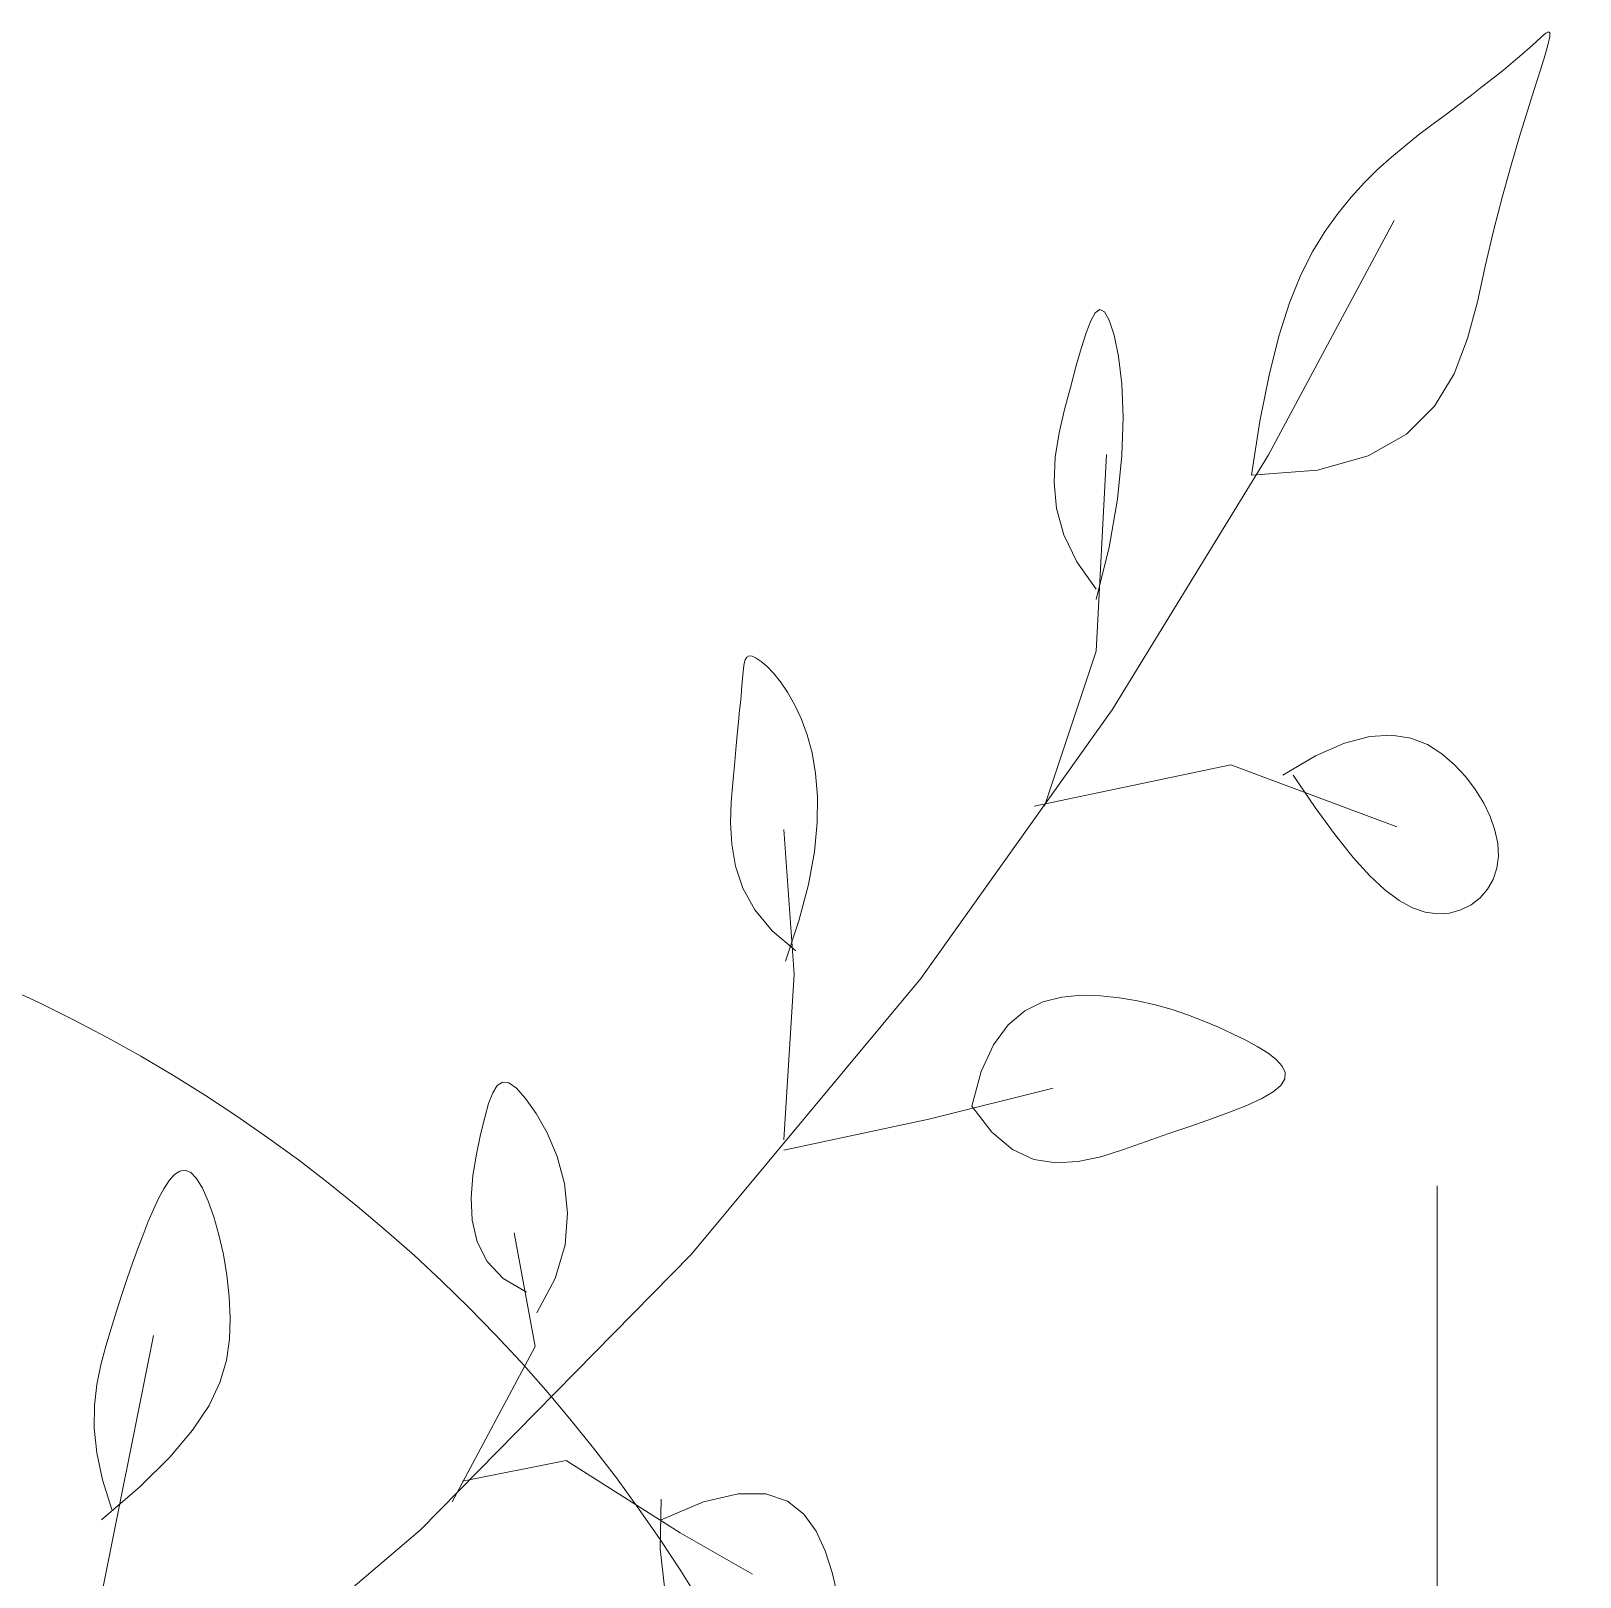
# Model space of a CAD drawing. Header units: centimetres. Extents: x -26724 to 60145, y -23645 to 6771.
# Drawn here: x -14870.78 to -14840.84, y 2006.32 to 2036.21 of the extents above; entities that cross this region are included whole.
import ezdxf

# ---------------------------------------------------------------- set-up
doc = ezdxf.new("R2010")
doc.units = ezdxf.units.CM
for name, pattern in [('AUSGEZOGEN', [0]), ('DALEKOVOD_VN', [5, 2.5, -2.5]), ('PUNKT2_S9', [0.35, 0.15, -0.1, 0, -0.1])]:
    doc.linetypes.add(name, pattern=pattern)
doc.layers.add('3.IZGLED 2', color=7, linetype='Continuous', lineweight=9, true_color=0x4a4a4a)
doc.layers.add('Moebel', color=252, linetype='PUNKT2_S9', lineweight=13)

# ---------------------------------------------------------------- blocks, each defined once
blk = doc.blocks.new('ggggt')
at = {"layer": 'Moebel', "color": 91, "linetype": 'AUSGEZOGEN', "lineweight": 18, "transparency": 33554687}
for p, q in [((1609.971, 2036.164, 13.5), (1610.024, 2036.192, 13.5)), ((1610.024, 2036.192, 13.5), (1610.052, 2036.173, 13.5)), ((1609.661, 2035.884, 13.5), (1609.788, 2036.001, 13.5)), ((1609.788, 2036.001, 13.5), (1609.891, 2036.097, 13.5)), ((1609.891, 2036.097, 13.5), (1609.971, 2036.164, 13.5)), ((1610.021, 2035.961, 13.5), (1609.962, 2035.751, 13.5)), ((1610.051, 2036.099, 13.5), (1610.021, 2035.961, 13.5)), ((1610.052, 2036.173, 13.5), (1610.051, 2036.099, 13.5)), ((1609.159, 2035.458, 13.5), (1609.345, 2035.611, 13.5)), ((1609.345, 2035.611, 13.5), (1609.513, 2035.753, 13.5)), ((1609.513, 2035.753, 13.5), (1609.661, 2035.884, 13.5)), ((1609.962, 2035.751, 13.5), (1609.872, 2035.461, 13.5)), ((1608.74, 2035.127, 13.5), (1608.956, 2035.297, 13.5)), ((1608.956, 2035.297, 13.5), (1609.159, 2035.458, 13.5)), ((1609.872, 2035.461, 13.5), (1609.756, 2035.097, 13.5)), ((1608.512, 2034.951, 13.5), (1608.74, 2035.127, 13.5)), ((1609.756, 2035.097, 13.5), (1609.62, 2034.664, 13.5)), ((1608.026, 2034.584, 13.5), (1608.273, 2034.77, 13.5)), ((1608.273, 2034.77, 13.5), (1608.512, 2034.951, 13.5)), ((1607.515, 2034.199, 13.5), (1607.773, 2034.395, 13.5)), ((1607.773, 2034.395, 13.5), (1608.026, 2034.584, 13.5)), ((1609.62, 2034.664, 13.5), (1609.467, 2034.168, 13.5)), ((1607.254, 2033.992, 13.5), (1607.515, 2034.199, 13.5)), ((1609.467, 2034.168, 13.5), (1609.305, 2033.616, 13.5)), ((1606.991, 2033.772, 13.5), (1607.254, 2033.992, 13.5)), ((1606.468, 2033.277, 13.5), (1606.729, 2033.535, 13.5)), ((1606.729, 2033.535, 13.5), (1606.991, 2033.772, 13.5)), ((1609.305, 2033.616, 13.5), (1609.138, 2033.014, 13.5)), ((1606.21, 2032.995, 13.5), (1606.468, 2033.277, 13.5)), ((1605.957, 2032.685, 13.5), (1606.21, 2032.995, 13.5)), ((1609.138, 2033.014, 13.5), (1608.971, 2032.369, 13.5)), ((1605.71, 2032.342, 13.5), (1605.957, 2032.685, 13.5)), ((1604.616, 2028.018, 13.5), (1607.041, 2032.546, 13.5)), ((1605.471, 2031.95, 13.5), (1605.71, 2032.342, 13.5)), ((1608.971, 2032.369, 13.5), (1608.81, 2031.686, 13.5)), ((1605.241, 2031.493, 13.5), (1605.471, 2031.95, 13.5)), ((1605.022, 2030.953, 13.5), (1605.241, 2031.493, 13.5)), ((1608.81, 2031.686, 13.5), (1608.652, 2030.976, 13.5)), ((1601.266, 2030.762, 13.5), (1601.354, 2030.824, 13.5)), ((1601.354, 2030.824, 13.5), (1601.443, 2030.781, 13.5)), ((1604.816, 2030.313, 13.5), (1605.022, 2030.953, 13.5)), ((1608.652, 2030.976, 13.5), (1608.463, 2030.264, 13.5)), ((1601.087, 2030.373, 13.5), (1601.178, 2030.607, 13.5)), ((1601.178, 2030.607, 13.5), (1601.266, 2030.762, 13.5)), ((1601.443, 2030.781, 13.5), (1601.535, 2030.62, 13.5)), ((1601.535, 2030.62, 13.5), (1601.629, 2030.33, 13.5)), ((1600.993, 2030.072, 13.5), (1601.087, 2030.373, 13.5)), ((1601.629, 2030.33, 13.5), (1601.714, 2029.917, 13.5)), ((1604.624, 2029.556, 13.5), (1604.816, 2030.313, 13.5)), ((1608.463, 2030.264, 13.5), (1608.199, 2029.58, 13.5)), ((1600.892, 2029.716, 13.5), (1600.993, 2030.072, 13.5)), ((1601.714, 2029.917, 13.5), (1601.777, 2029.386, 13.5)), ((1600.784, 2029.32, 13.5), (1600.892, 2029.716, 13.5)), ((1600.67, 2028.895, 13.5), (1600.784, 2029.32, 13.5)), ((1601.777, 2029.386, 13.5), (1601.804, 2028.746, 13.5)), ((1604.447, 2028.664, 13.5), (1604.624, 2029.556, 13.5)), ((1608.199, 2029.58, 13.5), (1607.82, 2028.954, 13.5)), ((1600.566, 2028.444, 13.5), (1600.67, 2028.895, 13.5)), ((1601.804, 2028.746, 13.5), (1601.782, 2028.002, 13.5)), ((1607.82, 2028.954, 13.5), (1607.281, 2028.415, 13.5)), ((1600.493, 2027.973, 13.5), (1600.566, 2028.444, 13.5)), ((1604.288, 2027.621, 13.5), (1604.447, 2028.664, 13.5)), ((1607.281, 2028.415, 13.5), (1606.541, 2027.994, 13.5)), ((1600.471, 2027.484, 13.5), (1600.493, 2027.973, 13.5)), ((1601.284, 2024.223, 13.5), (1601.485, 2028.021, 13.5)), ((1601.589, 2023.089, 13.5), (1604.616, 2028.018, 13.5)), ((1601.782, 2028.002, 13.5), (1601.697, 2027.162, 13.5)), ((1606.541, 2027.994, 13.5), (1605.558, 2027.719, 13.5)), ((1605.558, 2027.719, 13.5), (1604.288, 2027.621, 13.5)), ((1604.288, 2027.621, 13.5), (1604.288, 2027.621, 13.5)), ((1600.519, 2026.981, 13.5), (1600.471, 2027.484, 13.5)), ((1600.657, 2026.467, 13.5), (1600.519, 2026.981, 13.5)), ((1601.697, 2027.162, 13.5), (1601.535, 2026.233, 13.5)), ((1600.906, 2025.946, 13.5), (1600.657, 2026.467, 13.5)), ((1601.535, 2026.233, 13.5), (1601.284, 2025.222, 13.5)), ((1601.284, 2025.422, 13.5), (1600.906, 2025.946, 13.5)), ((1600.283, 2021.224, 13.5), (1601.284, 2024.223, 13.5)), ((1594.466, 2023.883, 13.5), (1594.48, 2023.981, 13.5)), ((1594.48, 2023.981, 13.5), (1594.501, 2024.056, 13.5)), ((1594.501, 2024.056, 13.5), (1594.531, 2024.106, 13.5)), ((1594.531, 2024.106, 13.5), (1594.574, 2024.129, 13.5)), ((1594.574, 2024.129, 13.5), (1594.632, 2024.124, 13.5)), ((1594.632, 2024.124, 13.5), (1594.71, 2024.089, 13.5)), ((1594.71, 2024.089, 13.5), (1594.807, 2024.024, 13.5)), ((1594.807, 2024.024, 13.5), (1594.922, 2023.926, 13.5)), ((1594.922, 2023.926, 13.5), (1595.049, 2023.795, 13.5)), ((1594.429, 2023.463, 13.5), (1594.443, 2023.623, 13.5)), ((1594.443, 2023.623, 13.5), (1594.454, 2023.763, 13.5)), ((1594.454, 2023.763, 13.5), (1594.466, 2023.883, 13.5)), ((1595.049, 2023.795, 13.5), (1595.183, 2023.629, 13.5)), ((1595.183, 2023.629, 13.5), (1595.32, 2023.429, 13.5)), ((1594.412, 2023.283, 13.5), (1594.429, 2023.463, 13.5)), ((1595.32, 2023.429, 13.5), (1595.453, 2023.192, 13.5)), ((1594.37, 2022.855, 13.5), (1594.392, 2023.081, 13.5)), ((1594.392, 2023.081, 13.5), (1594.412, 2023.283, 13.5)), ((1595.453, 2023.192, 13.5), (1595.58, 2022.919, 13.5)), ((1597.891, 2017.891, 13.5), (1601.589, 2023.089, 13.5)), ((1594.345, 2022.603, 13.5), (1594.37, 2022.855, 13.5)), ((1595.58, 2022.919, 13.5), (1595.694, 2022.607, 13.5)), ((1594.318, 2022.323, 13.5), (1594.345, 2022.603, 13.5)), ((1595.694, 2022.607, 13.5), (1595.791, 2022.255, 13.5)), ((1605.524, 2022.201, 13.5), (1606.081, 2022.445, 13.5)), ((1606.081, 2022.445, 13.5), (1606.569, 2022.572, 13.5)), ((1606.569, 2022.572, 13.5), (1606.994, 2022.599, 13.5)), ((1606.994, 2022.599, 13.5), (1607.363, 2022.54, 13.5)), ((1607.363, 2022.54, 13.5), (1607.684, 2022.414, 13.5)), ((1607.684, 2022.414, 13.5), (1607.964, 2022.237, 13.5)), ((1594.29, 2022.014, 13.5), (1594.318, 2022.323, 13.5)), ((1595.791, 2022.255, 13.5), (1595.861, 2021.859, 13.5)), ((1604.889, 2021.824, 13.5), (1605.524, 2022.201, 13.5)), ((1607.964, 2022.237, 13.5), (1608.21, 2022.024, 13.5)), ((1594.259, 2021.674, 13.5), (1594.29, 2022.014, 13.5)), ((1595.861, 2021.859, 13.5), (1595.898, 2021.412, 13.5)), ((1600.083, 2021.224, 13.5), (1603.888, 2022.024, 13.5)), ((1603.888, 2022.024, 13.5), (1607.092, 2020.824, 13.5)), ((1605.517, 2021.2, 13.5), (1605.089, 2021.824, 13.5)), ((1608.21, 2022.024, 13.5), (1608.428, 2021.79, 13.5)), ((1594.23, 2021.303, 13.5), (1594.259, 2021.674, 13.5)), ((1608.428, 2021.79, 13.5), (1608.617, 2021.543, 13.5)), ((1608.617, 2021.543, 13.5), (1608.775, 2021.286, 13.5)), ((1594.217, 2020.906, 13.5), (1594.23, 2021.303, 13.5)), ((1595.898, 2021.412, 13.5), (1595.892, 2020.91, 13.5)), ((1608.775, 2021.286, 13.5), (1608.9, 2021.024, 13.5)), ((1605.903, 2020.672, 13.5), (1605.517, 2021.2, 13.5)), ((1608.9, 2021.024, 13.5), (1608.99, 2020.763, 13.5)), ((1594.238, 2020.492, 13.5), (1594.217, 2020.906, 13.5)), ((1595.443, 2017.975, 13.5), (1595.243, 2020.774, 13.5)), ((1595.892, 2020.91, 13.5), (1595.836, 2020.345, 13.5)), ((1606.253, 2020.235, 13.5), (1605.903, 2020.672, 13.5)), ((1608.99, 2020.763, 13.5), (1609.043, 2020.506, 13.5)), ((1594.311, 2020.068, 13.5), (1594.238, 2020.492, 13.5)), ((1595.836, 2020.345, 13.5), (1595.72, 2019.714, 13.5)), ((1609.043, 2020.506, 13.5), (1609.056, 2020.258, 13.5)), ((1594.454, 2019.642, 13.5), (1594.311, 2020.068, 13.5)), ((1606.572, 2019.881, 13.5), (1606.253, 2020.235, 13.5)), ((1609.027, 2020.025, 13.5), (1608.956, 2019.81, 13.5)), ((1609.056, 2020.258, 13.5), (1609.027, 2020.025, 13.5)), ((1606.865, 2019.605, 13.5), (1606.572, 2019.881, 13.5)), ((1608.956, 2019.81, 13.5), (1608.846, 2019.618, 13.5)), ((1594.684, 2019.221, 13.5), (1594.454, 2019.642, 13.5)), ((1595.72, 2019.714, 13.5), (1595.537, 2019.009, 13.5)), ((1607.138, 2019.399, 13.5), (1606.865, 2019.605, 13.5)), ((1608.702, 2019.453, 13.5), (1608.529, 2019.319, 13.5)), ((1608.846, 2019.618, 13.5), (1608.702, 2019.453, 13.5)), ((1595.019, 2018.813, 13.5), (1594.684, 2019.221, 13.5)), ((1607.395, 2019.258, 13.5), (1607.138, 2019.399, 13.5)), ((1607.642, 2019.175, 13.5), (1607.395, 2019.258, 13.5)), ((1607.883, 2019.144, 13.5), (1607.642, 2019.175, 13.5)), ((1608.114, 2019.16, 13.5), (1607.883, 2019.144, 13.5)), ((1608.331, 2019.22, 13.5), (1608.114, 2019.16, 13.5)), ((1608.529, 2019.319, 13.5), (1608.331, 2019.22, 13.5)), ((1595.537, 2019.009, 13.5), (1595.277, 2018.226, 13.5)), ((1595.477, 2018.426, 13.5), (1595.019, 2018.813, 13.5)), ((1595.243, 2014.777, 13.5), (1595.443, 2017.975, 13.5)), ((1593.455, 2012.56, 13.5), (1597.891, 2017.891, 13.5)), ((1599.906, 2017.268, 13.5), (1600.254, 2017.441, 13.5)), ((1600.254, 2017.441, 13.5), (1600.62, 2017.535, 13.5)), ((1600.62, 2017.535, 13.5), (1600.995, 2017.569, 13.5)), ((1600.995, 2017.569, 13.5), (1601.368, 2017.559, 13.5)), ((1601.368, 2017.559, 13.5), (1601.731, 2017.522, 13.5)), ((1601.731, 2017.522, 13.5), (1602.084, 2017.463, 13.5)), ((1602.084, 2017.463, 13.5), (1602.424, 2017.386, 13.5)), ((1602.424, 2017.386, 13.5), (1602.751, 2017.293, 13.5)), ((1599.585, 2016.998, 13.5), (1599.906, 2017.268, 13.5)), ((1602.751, 2017.293, 13.5), (1603.065, 2017.187, 13.5)), ((1603.065, 2017.187, 13.5), (1603.365, 2017.072, 13.5)), ((1603.365, 2017.072, 13.5), (1603.65, 2016.951, 13.5)), ((1599.3, 2016.613, 13.5), (1599.585, 2016.998, 13.5)), ((1603.65, 2016.951, 13.5), (1603.921, 2016.826, 13.5)), ((1603.921, 2016.826, 13.5), (1604.175, 2016.701, 13.5)), ((1599.063, 2016.095, 13.5), (1599.3, 2016.613, 13.5)), ((1604.175, 2016.701, 13.5), (1604.405, 2016.576, 13.5)), ((1604.405, 2016.576, 13.5), (1604.604, 2016.451, 13.5)), ((1604.604, 2016.451, 13.5), (1604.764, 2016.327, 13.5)), ((1604.764, 2016.327, 13.5), (1604.877, 2016.202, 13.5)), ((1604.877, 2016.202, 13.5), (1604.935, 2016.077, 13.5)), ((1589.62, 2015.687, 13.5), (1589.708, 2015.827, 13.5)), ((1589.708, 2015.827, 13.5), (1589.809, 2015.891, 13.5)), ((1589.809, 2015.891, 13.5), (1589.931, 2015.875, 13.5)), ((1589.931, 2015.875, 13.5), (1590.077, 2015.772, 13.5)), ((1598.881, 2015.427, 13.5), (1599.063, 2016.095, 13.5)), ((1604.855, 2015.827, 13.5), (1604.705, 2015.702, 13.5)), ((1604.93, 2015.952, 13.5), (1604.855, 2015.827, 13.5)), ((1604.935, 2016.077, 13.5), (1604.93, 2015.952, 13.5)), ((1589.541, 2015.478, 13.5), (1589.62, 2015.687, 13.5)), ((1590.077, 2015.772, 13.5), (1590.254, 2015.577, 13.5)), ((1590.254, 2015.577, 13.5), (1590.461, 2015.286, 13.5)), ((1598.046, 2015.177, 13.5), (1600.449, 2015.776, 13.5)), ((1604.486, 2015.576, 13.5), (1604.208, 2015.448, 13.5)), ((1604.705, 2015.702, 13.5), (1604.486, 2015.576, 13.5)), ((1589.465, 2015.207, 13.5), (1589.541, 2015.478, 13.5)), ((1590.461, 2015.286, 13.5), (1590.675, 2014.908, 13.5)), ((1599.266, 2014.921, 13.5), (1598.881, 2015.427, 13.5)), ((1598.881, 2015.427, 13.5), (1598.881, 2015.427, 13.5)), ((1603.879, 2015.317, 13.5), (1603.51, 2015.182, 13.5)), ((1604.208, 2015.448, 13.5), (1603.879, 2015.317, 13.5)), ((1589.386, 2014.877, 13.5), (1589.465, 2015.207, 13.5)), ((1595.243, 2014.577, 13.5), (1598.046, 2015.177, 13.5)), ((1603.11, 2015.042, 13.5), (1602.687, 2014.896, 13.5)), ((1603.51, 2015.182, 13.5), (1603.11, 2015.042, 13.5)), ((1589.305, 2014.498, 13.5), (1589.386, 2014.877, 13.5)), ((1590.675, 2014.908, 13.5), (1590.867, 2014.453, 13.5)), ((1599.666, 2014.587, 13.5), (1599.266, 2014.921, 13.5)), ((1602.252, 2014.744, 13.5), (1601.813, 2014.588, 13.5)), ((1602.687, 2014.896, 13.5), (1602.252, 2014.744, 13.5)), ((1589.236, 2014.085, 13.5), (1589.305, 2014.498, 13.5)), ((1590.867, 2014.453, 13.5), (1591.007, 2013.934, 13.5)), ((1600.08, 2014.398, 13.5), (1599.666, 2014.587, 13.5)), ((1600.504, 2014.33, 13.5), (1600.08, 2014.398, 13.5)), ((1600.936, 2014.355, 13.5), (1600.504, 2014.33, 13.5)), ((1601.374, 2014.45, 13.5), (1600.936, 2014.355, 13.5)), ((1601.813, 2014.588, 13.5), (1601.374, 2014.45, 13.5)), ((1583.364, 2013.987, 13.5), (1583.467, 2014.103, 13.5)), ((1583.467, 2014.103, 13.5), (1583.571, 2014.172, 13.5)), ((1583.571, 2014.172, 13.5), (1583.677, 2014.187, 13.5)), ((1583.677, 2014.187, 13.5), (1583.785, 2014.141, 13.5)), ((1583.785, 2014.141, 13.5), (1583.896, 2014.028, 13.5)), ((1589.201, 2013.653, 13.5), (1589.236, 2014.085, 13.5)), ((1583.162, 2013.642, 13.5), (1583.263, 2013.831, 13.5)), ((1583.263, 2013.831, 13.5), (1583.364, 2013.987, 13.5)), ((1583.896, 2014.028, 13.5), (1584.01, 2013.842, 13.5)), ((1584.01, 2013.842, 13.5), (1584.122, 2013.592, 13.5)), ((1591.007, 2013.934, 13.5), (1591.067, 2013.361, 13.5)), ((1583.062, 2013.428, 13.5), (1583.162, 2013.642, 13.5)), ((1584.122, 2013.592, 13.5), (1584.23, 2013.288, 13.5)), ((1589.222, 2013.222, 13.5), (1589.201, 2013.653, 13.5)), ((1582.861, 2012.942, 13.5), (1582.962, 2013.194, 13.5)), ((1582.962, 2013.194, 13.5), (1583.062, 2013.428, 13.5)), ((1584.23, 2013.288, 13.5), (1584.328, 2012.941, 13.5)), ((1589.318, 2012.806, 13.5), (1589.222, 2013.222, 13.5)), ((1591.067, 2013.361, 13.5), (1591.017, 2012.745, 13.5)), ((1582.761, 2012.674, 13.5), (1582.861, 2012.942, 13.5)), ((1584.328, 2012.941, 13.5), (1584.413, 2012.561, 13.5)), ((1590.437, 2010.779, 13.5), (1590.036, 2012.978, 13.5)), ((1582.659, 2012.391, 13.5), (1582.761, 2012.674, 13.5)), ((1584.413, 2012.561, 13.5), (1584.481, 2012.158, 13.5)), ((1588.216, 2007.229, 13.5), (1593.455, 2012.56, 13.5)), ((1589.511, 2012.424, 13.5), (1589.318, 2012.806, 13.5)), ((1591.017, 2012.745, 13.5), (1590.828, 2012.097, 13.5)), ((1582.557, 2012.094, 13.5), (1582.659, 2012.391, 13.5)), ((1589.821, 2012.093, 13.5), (1589.511, 2012.424, 13.5)), ((1582.454, 2011.783, 13.5), (1582.557, 2012.094, 13.5)), ((1584.481, 2012.158, 13.5), (1584.527, 2011.744, 13.5)), ((1590.271, 2011.829, 13.5), (1589.821, 2012.093, 13.5)), ((1590.828, 2012.097, 13.5), (1590.471, 2011.429, 13.5)), ((1582.35, 2011.461, 13.5), (1582.454, 2011.783, 13.5)), ((1584.527, 2011.744, 13.5), (1584.547, 2011.329, 13.5)), ((1582.244, 2011.129, 13.5), (1582.35, 2011.461, 13.5)), ((1582.139, 2010.786, 13.5), (1582.244, 2011.129, 13.5)), ((1584.547, 2011.329, 13.5), (1584.535, 2010.92, 13.5)), ((1581.889, 2005.119, 13.5), (1583.065, 2010.991, 13.5)), ((1582.043, 2010.428, 13.5), (1582.139, 2010.786, 13.5)), ((1584.535, 2010.92, 13.5), (1584.475, 2010.509, 13.5)), ((1588.835, 2007.78, 13.5), (1590.437, 2010.779, 13.5)), ((1584.475, 2010.509, 13.5), (1584.348, 2010.087, 13.5)), ((1581.966, 2010.048, 13.5), (1582.043, 2010.428, 13.5)), ((1581.921, 2009.642, 13.5), (1581.966, 2010.048, 13.5)), ((1584.348, 2010.087, 13.5), (1584.136, 2009.642, 13.5)), ((1581.917, 2009.203, 13.5), (1581.921, 2009.642, 13.5)), ((1584.136, 2009.642, 13.5), (1583.82, 2009.165, 13.5)), ((1581.965, 2008.725, 13.5), (1581.917, 2009.203, 13.5)), ((1583.82, 2009.165, 13.5), (1583.381, 2008.644, 13.5)), ((1582.076, 2008.203, 13.5), (1581.965, 2008.725, 13.5)), ((1583.381, 2008.644, 13.5), (1582.801, 2008.07, 13.5)), ((1589.035, 2008.18, 13.5), (1591.038, 2008.58, 13.5)), ((1591.038, 2008.58, 13.5), (1593.24, 2007.18, 13.5)), ((1582.801, 2008.07, 13.5), (1582.061, 2007.431, 13.5)), ((1582.261, 2007.631, 13.5), (1582.076, 2008.203, 13.5)), ((1592.874, 2007.831, 13.5), (1592.857, 2006.872, 13.5)), ((1593.694, 2007.777, 13.5), (1592.874, 2007.431, 13.5)), ((1594.362, 2007.935, 13.5), (1593.694, 2007.777, 13.5)), ((1594.896, 2007.931, 13.5), (1594.362, 2007.935, 13.5)), ((1595.315, 2007.791, 13.5), (1594.896, 2007.931, 13.5)), ((1595.634, 2007.543, 13.5), (1595.315, 2007.791, 13.5)), ((1595.873, 2007.213, 13.5), (1595.634, 2007.543, 13.5)), ((1582.105, 2002.032, 13.5), (1588.216, 2007.229, 13.5)), ((1593.24, 2007.18, 13.5), (1594.642, 2006.381, 13.5)), ((1596.048, 2006.828, 13.5), (1595.873, 2007.213, 13.5)), ((1592.857, 2006.872, 13.5), (1592.943, 2006.08, 13.5)), ((1596.178, 2006.415, 13.5), (1596.048, 2006.828, 13.5)), ((1596.277, 2005.997, 13.5), (1596.178, 2006.415, 13.5))]:
    blk.add_line(p, q, dxfattribs=at)
blk.add_circle((1567.746, 1990.122, 13.5), 30.281, dxfattribs=at)

msp = doc.modelspace()

# ---------------------------------------------------------------- linework, layer by layer
at = {"layer": '3.IZGLED 2', "linetype": 'DALEKOVOD_VN', "ltscale": 10}
msp.add_line((-14843.599, 2213.889, 13.5), (-14843.599, 1643.889, 13.5), dxfattribs=at)
at = {"layer": '3.IZGLED 2', "transparency": 33554687}
msp.add_circle((-14883.589, 1990.122, 13.5), 75, dxfattribs=at)

# ---------------------------------------------------------------- block references
at = {"layer": '3.IZGLED 2'}
msp.add_blockref('ggggt', (-16451.473, 0), dxfattribs=at)

doc.saveas('drawing.dxf')
